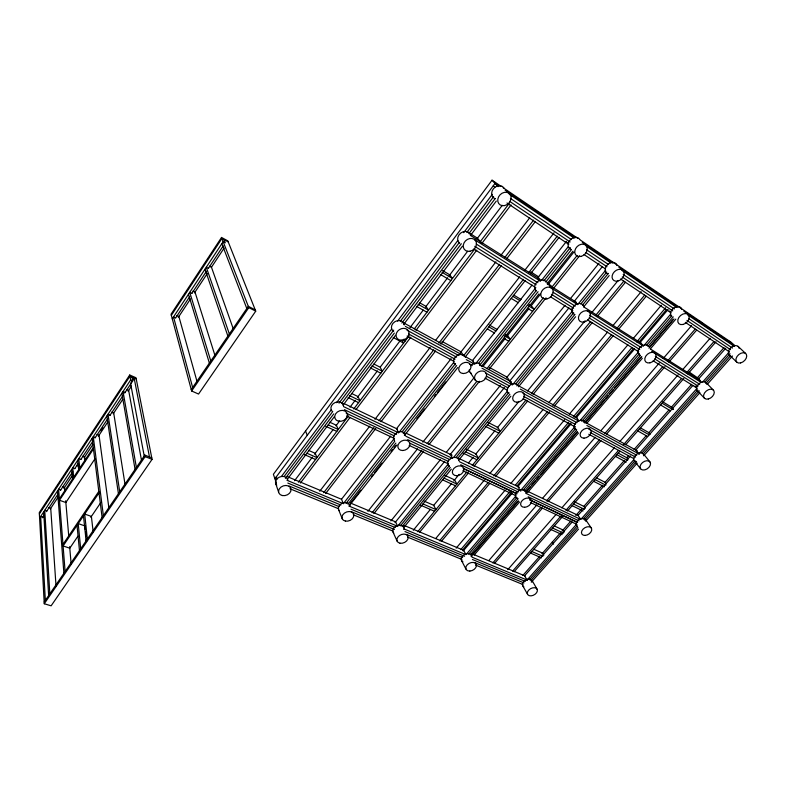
<?xml version="1.0" encoding="UTF-8"?>
<svg xmlns="http://www.w3.org/2000/svg" width="786" height="786" viewBox="0 0 786 786"><rect width="100%" height="100%" fill="white"/><g stroke="black" fill="none" stroke-linecap="round" stroke-linejoin="round"><path stroke-width="1.18" d="M129.71 375.01L39.3 512.551L44.262 603.756L51.129 605.81L152.062 459.368L135.998 377.752L129.71 375.01L130.643 379.933L39.605 518.082M39.379 513.926L129.945 376.229L136.233 378.98M221.524 237.46L171.034 314.213L191.627 390.986L198.553 394.051L255.735 311.148L227.812 240.85L221.524 237.46L248.808 307.64L255.735 311.148M171.338 315.363L221.927 238.502L228.225 241.901M172.272 318.831L223.165 241.666L225.277 242.805L224.039 239.642M42.375 517.778L44.399 514.712M46.423 511.647L57.889 494.276M60.581 490.189L72.725 471.796M74.749 468.731L78.119 463.622M80.82 459.535L92.964 441.143M94.978 438.077L107.8 418.653M109.824 415.588L123.314 395.152M124.66 393.108L132.755 380.846L132.048 377.152M100.893 430.895L102.917 427.83M175.72 317.819L189.78 296.528M191.794 293.492L206.522 271.19M208.536 268.144L223.263 245.841M50.353 508.915L58.469 496.634M63.882 488.45L72.666 475.147M84.161 457.757L92.954 444.454M98.368 436.269L107.829 421.944M113.243 413.76L122.714 399.445M128.118 391.251L131.498 386.142M178.304 317.367L190.448 299.014M194.496 292.893L207.317 273.518M211.365 267.397L224.177 248.022M59.382 498.874L93.288 447.647M93.455 448.983L59.49 500.269L65.857 502.529L95.086 458.621M62.968 544.413L98.82 491.407M99.007 492.901L63.096 545.965L69.787 548.186L77.922 536.219M90.803 517.286L100.972 502.333M44.173 602.086L144.85 455.114L151.767 457.855M44.262 603.756L145.135 456.627L144.85 455.114M191.244 389.561L248.307 306.334L255.214 309.841M191.627 390.986L248.808 307.64M501.114 186.341L492.036 180.191L273.39 474.282L276.426 483.184M274.904 478.713L495.042 183.393L499.11 186.144M281.476 476.424L331.437 409.585M336.575 402.707L391.674 328.99M397.559 321.13L457.796 240.526M463.681 232.666L492.331 194.329M284.178 476.424L332.743 411.54M339.031 403.149L393.707 330.1M400.32 321.278L459.319 242.461M466.855 232.391L493.608 196.657M285.377 478.36L333.765 413.878M341.812 403.149L394.336 333.087M401.843 323.066L461.333 243.719M468.869 233.668L495.239 198.494M287.421 479.205L334.286 416.786M343.148 405.075L395.555 335.268M403.876 324.176L462.423 246.195M470.362 235.633L496.31 201.059M294.563 480.708L312.317 457.177M314.528 454.239L333.018 429.726M335.976 425.806L339.67 420.903M350.025 407.177L355.203 400.31M357.424 397.372L377.388 370.904M380.345 366.974L400.31 340.505M409.919 327.762L423.232 310.106M425.452 307.169L447.637 277.753M449.111 275.798L467.601 251.284M477.21 238.551L502.274 205.313M298.385 482.201L348.591 415.804M353.759 408.966L409.142 335.74M414.31 328.902L474.852 248.848M479.991 242.049L509.073 203.594M300.399 483.017L350.055 417.445M355.989 409.614L410.832 337.194M416.03 330.336L476.807 250.086M481.946 243.287L511.028 204.9M319.755 491.221L369.764 426.1M374.981 419.292L430.217 347.363M435.444 340.564L495.907 261.836M501.104 255.067L529.715 217.801M323.704 492.704L373.841 427.604M379.078 420.795L433.705 349.858M438.942 343.06L499.552 264.351M504.759 257.582L533.576 220.159M325.65 493.52L375.767 428.517M381.004 421.728L435.611 350.91M440.848 344.121L501.448 265.54M506.656 258.781L535.462 221.426M341.625 499.1L390.671 436.181M451.105 358.662L396.557 428.645L398.718 432.821M460.193 352.943L519.703 276.78M524.96 270.06L554.051 232.833M343.423 503.551L394.317 438.45M399.465 431.858L453.63 362.572M346.076 503.394L394.719 441.251M402.118 431.799L455.566 363.535M463.789 355.469L523.447 279.335M528.713 272.604L557.264 236.173M347.982 504.18L395.869 443.098M403.257 433.666L456.646 365.559M350.91 502.716L360.764 490.159M371.385 476.63L372.898 474.695M374.411 472.769L381.996 463.101M391.094 451.508L392.607 449.572M394.12 447.647L395.643 445.711M416.865 418.663L424.44 408.995M434.304 396.439L435.817 394.503M437.33 392.578L445.672 381.947M465.381 356.824L525.264 280.504M530.55 273.764L559.082 237.401M349.131 505.929L397.009 444.935M404.397 435.523L457.766 367.534M532.034 285.043L472.484 360.558L474.449 363.476M566.519 241.302L537.703 277.851L540.011 280.514M475.864 363.486L535.826 287.666M541.525 280.464L568.347 246.539M478.438 363.574L536.248 290.565M543.951 280.828L570.322 247.541M479.519 365.539L538.066 291.694M545.769 281.978L571.363 249.693M481.376 366.502L539 293.925M547.744 282.911L572.915 251.206M367.907 511.303L417.523 448.845M422.868 442.125L474.017 377.752M483.174 366.217L505.319 338.353M506.842 336.437L528.978 308.574M528.113 305.616L534.225 309.33L531.257 305.715L540.434 294.161M548.058 284.561L573.839 252.11M372.102 512.796L421.836 450.378M427.191 443.658L476.925 381.239M486.868 368.752L543.49 297.697M551.9 287.136L577.111 255.509M373.93 513.563L423.654 451.243M429.009 444.532L479.489 381.249M488.666 369.744L546.034 297.845M553.678 288.256L579.636 255.725M390.937 520.912L440.239 459.849M446.399 452.215L500.318 385.435M506.479 377.801L565.026 305.292M570.42 298.611L598.961 263.271M395.014 522.621L444.65 461.392M450.054 454.721L504.416 387.577M509.495 381.308L568.936 307.896M574.301 301.274L602.41 266.562M397.795 526.08L448.325 463.868M453.483 457.56L507.147 391.487M513.287 383.932L572.768 310.686L571.186 308.878M605.682 270.158L577.671 304.644L574.478 301.058M400.349 525.883L449.327 465.636M456.027 457.462L508.896 392.43M515.812 383.941L573.721 312.71M580.815 303.995L606.763 272.074M402.127 526.62L450.329 467.415M457.786 458.307L509.878 394.317M516.785 385.838L574.753 314.626M582.534 305.076L608.344 273.371M403.896 527.367L451.331 469.173M458.788 460.085L510.861 396.193M518.524 386.791L575.617 316.748M583.615 306.943L609.199 275.562M413.308 530.245L430.404 509.387M433.518 505.595L451.39 483.803M453.728 480.953L459.171 474.322M468.495 462.944L473.162 457.255M475.491 454.416L494.925 430.718M497.253 427.879L519.015 401.341M527.563 390.907L585.089 320.767M592.064 312.268L618.14 280.464M417.72 531.739L466.786 472.081M472.239 465.45L525.981 400.103M531.434 393.481L590.62 321.503M596.053 314.901L623.858 281.093M419.439 532.466L468.495 472.887M473.948 466.275L527.671 401.027M533.114 394.405L592.29 322.545M597.724 315.952L625.518 282.194M435.837 538.371L484.461 479.961M489.953 473.359L543.283 409.3M548.766 402.707L607.588 332.046M613.07 325.453L641.16 291.714M439.561 540.817L488.273 482.457M493.775 475.874L547.203 411.864M552.705 405.281L611.636 334.689M617.138 328.106L644.638 295.163M441.241 541.515L489.933 483.243M495.435 476.67L549.63 411.825M554.346 406.185L613.257 335.701M617.973 330.061L646.239 296.234M456.194 548.127L505.251 490.042M510.792 483.478L564.603 419.773M569.349 414.143L627.896 344.818M633.408 338.294L661.331 305.233M460.793 549.63L509.937 491.604M515.488 485.05L568.602 422.347M573.358 416.737L632.013 347.481M636.748 341.89L665.644 307.778M462.423 550.308L511.558 492.37M517.1 485.827L570.194 423.222M574.949 417.612L633.585 348.453M639.097 341.959L666.42 309.743M463.16 551.006L511.971 493.47M571.147 423.733L517.827 486.563L520.42 490.71M634.528 349.033L576.433 417.504L578.663 420.431M668.061 309.517L640.099 342.47L643.488 346.105M466.206 554.415L516.107 495.77M521.216 489.776L574.871 426.729M580.186 420.481L638.664 351.764L637.328 350.301M644.274 345.182L670.861 313.938M468.633 554.159L516.933 497.459M522.945 490.415L575.676 428.517M581.787 421.355L639.47 353.641M646.583 345.29L671.706 315.815M470.264 554.837L517.758 499.149M524.439 491.319L576.482 430.306M583.438 422.151L640.246 355.537M648.145 346.282L673.248 316.846M472.474 554.494L517.738 501.468M527.268 490.307L530.442 486.583M532.034 484.726L535.207 481.003M536.799 479.146L539.186 476.355M540.768 474.489L577.307 431.701M585.246 422.396L604.306 400.074M605.898 398.217L608.276 395.417M609.867 393.56L613.041 389.836M614.632 387.979L640.836 357.286M649.58 347.039L672.688 319.971M471.089 556.439L518.573 500.829M526.05 492.085L577.278 432.084M584.961 423.084L641.779 356.539M648.951 348.139L673.946 318.88M474.086 555.152L519.546 501.959M527.524 492.635L578.555 432.919M586.533 423.585L642.358 358.269M650.327 348.945L675.813 319.126M488.882 560.506L536.877 504.887M542.468 498.403L595.267 437.232M600.858 430.738L659.248 363.073M663.237 358.455L691.552 325.65M492.802 562.933L540.876 507.392M546.486 500.908L599.364 439.816M604.974 433.341L662.657 366.689M667.442 361.157L695.158 329.147M494.365 563.582L542.419 508.129M548.029 501.655L600.887 440.651M606.487 434.177L664.956 366.698M668.935 362.1L696.642 330.13M507.785 569.654L556.213 514.28M561.862 507.815L614.318 447.824M619.967 441.368L678.072 374.912M682.906 369.391L710.122 338.265M512.59 571.147L561.086 515.852M565.94 510.32L618.474 450.417M623.327 444.886L681.521 378.538M686.365 373.016L713.767 341.772M514.113 571.776L562.589 516.569M567.443 511.047L619.957 451.223M625.617 444.788L683.791 378.528M687.819 373.93L716.017 341.822M522.798 575.49L539.55 556.517M541.947 553.806L560.418 532.888M562.039 531.051L570.941 520.971M575.804 515.469L581.473 509.053M585.226 508.385L583.841 506.371L602.518 485.217M604.945 482.466L624.379 460.458M618.199 453.109L626.786 457.727L628.427 455.87M634.096 449.454L646.239 435.699M648.666 432.948L668.915 410.037M671.342 407.286L691.582 384.364M697.251 377.938L723.965 347.687M572.218 521.943L524.616 575.784L527.072 580.058L576.57 524.233M630.549 455.959L578.044 515.341L580.815 519.448L633.644 459.869M692.859 385.464L635.795 450.014L638.92 453.915L697.162 388.225M725.704 348.306L698.361 379.235L701.191 382.163M702.704 381.976L729.418 351.853M529.381 579.763L577.248 525.844M583.114 519.232L635.098 460.655M641.995 452.893L697.781 390.033M704.944 381.967L730.017 353.71M530.648 580.658L577.907 527.465M584.42 520.126L636.572 461.441M643.086 454.102L699.304 390.829M705.818 383.489L730.626 355.577M531.336 582.19L578.565 529.076M585.894 520.833L637.2 463.151M643.714 455.821L699.913 392.636M707.243 384.393L732.483 356.009M42.768 517.178L40.666 516.461L45.342 600.366M46.836 511.008L44.743 510.281L49.823 593.823M48.663 507.599L50.736 508.326L56.032 586.179M60.718 489.983L58.616 489.226L65.11 571.52M62.467 486.672L64.56 487.428L64.874 491.073M74.847 468.584L72.744 467.788L73.678 477.279M76.527 465.371L78.62 466.157L78.973 469.527M80.879 459.437L78.777 458.631L79.779 468.053M82.53 456.263L84.623 457.069L85.035 460.714M145.135 456.627L152.062 459.368M95.371 437.488L93.259 436.652L103.379 515.655M96.953 434.422L99.036 435.257L108.969 508.503M289.995 488.764L338.638 508.768M353.346 514.81L392.941 531.09M407.639 537.143L461.942 559.465M475.52 565.046L523.024 584.578M110.119 415.146L108.006 414.271L119.718 491.8M111.622 412.188L113.715 413.043L125.102 484.805M289.11 486.003L339.11 506.636M351.322 511.676L394.454 529.469M406.372 534.392L462.649 557.608M474.597 562.54L524.016 582.927M286.949 480.275L342.224 503.237M349.013 506.076L397.637 526.276L395.613 521.884L350.556 503.069M404.102 528.968L465.951 554.661L463.691 550.328L404.289 525.52M472.003 557.176L527.445 580.215M287.823 483.056L340.849 505.005M351.028 509.24L395.132 527.494M404.977 531.572L464.595 556.262M472.396 559.485L525.353 581.414M287.617 476.758L341.537 499.287L343.354 503.708M471.973 553.786L524.989 575.932M125.141 392.381L123.029 391.487L136.391 467.464M126.566 389.542L128.658 390.436L141.529 460.488M130.643 379.933L132.755 380.846M306.943 453.237L316.964 457.619L315.235 453.306L308.584 450.378M422.907 503.905L435.935 509.593L433.734 505.329L424.008 501.055M531.906 551.517L542.9 556.321M304.428 454.622L315.569 459.476M420.441 505.133L434.55 511.273M530.54 553.069L541.544 557.854M533.792 549.257L542.566 553.108L543.833 555.201M325.689 426.277L336.811 431.376M442.528 479.833L455.507 485.787M551.133 529.617L562.088 534.637M328.234 424.882L338.245 429.48L336.379 425.265L329.737 422.2M443.943 478.094L456.921 484.068L454.603 479.892L444.896 475.402M552.519 528.035L563.464 533.075M554.258 525.932L562.992 529.97L564.328 532.024M346.881 416.099L394.032 438.293M409.192 445.426L447.922 463.661M462.866 470.716L515.537 495.504M530.422 502.509L576.953 524.409M346.154 413.122L394.395 435.916M409.496 443.039L448.266 461.353M463.701 468.643L516.795 493.726M530.069 499.994L577.641 522.464M463.209 468.436L516.962 493.824M529.626 499.808L577.248 522.297M344.327 409.624L396.566 434.383M407.629 439.62L449.71 459.574M460.714 464.781L518.22 492.046M528.172 496.762L579.046 520.872M343.855 403.493L397.343 429.038M405.831 433.086L452.107 455.192M459.329 458.641L519.438 487.34M526.541 490.769L578.408 515.537M343.61 406.627L398.414 432.693M405.822 436.22L452.264 458.307M459.535 461.765L520.931 490.965M525.844 493.323L580.078 519.114M175.642 317.947L173.519 316.925L192.649 387.508M348.1 397.588L358.554 402.629M462.905 452.982L476.925 459.751M572.139 505.693L583.035 510.949M176.781 315.491L178.884 316.503L196.932 381.181M349.574 395.633L360.017 400.693L358.013 396.586L351.774 393.55M465.43 451.734L478.369 457.992L475.913 453.895L466.245 449.199M573.554 504.081L584.44 509.357M574.065 501.615L583.841 506.371M191.872 293.375L189.75 292.323L210.805 361.02M192.924 291.056L195.016 292.107L215.158 356.097M370.373 367.907L380.807 373.203M485.915 426.592L498.805 433.145M593.568 481.278L604.405 486.789M371.886 365.903L382.31 371.218L380.159 367.229L373.93 364.036M487.399 424.784L500.279 431.347L497.685 427.348L488.057 422.416M595.012 479.637L605.849 485.159M596.456 477.868L605.092 482.29L606.261 483.881M208.408 268.331L206.296 267.24L229.355 333.971M209.371 266.149L211.463 267.24L233.422 329.285M393.187 337.508L403.591 343.079L402.442 341.134M615.438 456.371L626.216 462.129M403.051 339.925L405.134 341.045L403.975 339.11M616.922 454.691L627.68 460.468M407.089 336.044L454.131 361.472M484.982 378.145L507.52 390.328M523.132 398.787L575.391 427.034M588.763 434.255L633.771 458.582M408.641 333.981L455.065 359.173M486.239 376.081L507.982 387.862M523.594 396.35L575.44 424.469M590.266 432.506L635.638 457.108M407.02 330.208L456.607 357.188M469.507 364.203L472.19 365.667M485.62 372.977L509.495 385.975M522.995 393.314L576.953 422.681M588.773 429.117L636.748 455.222M405.38 326.377L458.788 355.547M466.265 359.624L474.813 364.291M482.005 368.221L512.108 384.668M520.273 389.119L578.86 421.119M586.867 425.481L639.313 454.131M404.102 323.105L473.251 360.98M481.504 365.5L511.499 381.937M518.554 385.798L576.963 417.788M584.941 422.161L637.25 450.81M442.027 341.399L461.048 351.853L463.602 355.704M489.314 367.386L507.029 377.123L512.511 384.875M416.551 306.383L426.926 312.219M637.77 430.934L647.654 436.495M419.842 302.885L426.032 306.393L428.498 310.136L418.132 304.28M640.394 427.83L648.922 432.664L650.199 434.186M639.273 429.225L649.148 434.796M487.291 328.892L494.463 333.009M503.669 338.304L508.788 341.252M488.872 326.888L496.035 331.014M504.219 335.74L510.36 339.277L507.56 335.534L505.516 334.355M489.206 324.923L497.361 329.639M440.494 274.481L450.83 280.612M660.574 404.967L670.379 410.783M442.105 272.329L452.441 278.48L449.808 274.864L442.606 270.571M662.107 403.218L672.895 409.634M662.716 401.823L671.519 407.079L673.523 409.31M511.224 298.405L518.347 302.718M527.514 308.269L532.613 311.354M514.005 295.212L521.108 299.535M529.224 304.477L531.257 305.715M512.836 296.342L519.959 300.674M473.909 249.074L534.559 286.88M550.799 296.99L572.434 310.48M587.574 319.922L638.173 351.46M653.156 360.803L696.534 387.832M476.218 244.014L537.86 282.705M553.049 292.235L575.234 306.157M589.795 315.304L641.386 347.677M655.327 356.431L699.678 384.275M474.744 246.342L536.14 284.748M551.408 294.298L573.603 308.181M589.205 317.937L639.775 349.574M654.758 358.937L698.106 386.054M587.309 310.716L642.997 345.791M651.771 351.322L701.259 382.497M474.813 239.858L540.542 281.26M549.552 286.939L577.337 304.437M470.293 233.668L477.466 238.197L480.295 241.646M530.786 271.897L538.872 277.006M546.968 282.115L552.077 286.919M688.978 371.906L699.108 378.872M471.05 235.79L539.903 279.246M547.007 283.726L576.197 302.148M584.077 307.12L641.661 343.453M650.415 348.984L700.238 380.434M506.99 203.004L568.622 244.25M584.096 254.605L605.249 268.763M620.557 279.02L670.517 312.464M685.294 322.348L728.799 351.46M509.711 201.393L570.115 241.96M585.796 252.483L606.939 266.69M622.237 276.977L672.728 310.892M686.935 320.433L730.42 349.632M510.438 198.426L571.451 239.573M586.553 249.732L608.374 264.43M623.21 274.452L674.388 308.947M689.047 318.821L732.444 348.07M505.162 190.241L575.283 237.726M582.318 242.491L612.864 263.172M618.857 267.23L677.876 307.198M683.82 311.227L734.753 345.712L731.039 342.215L580.048 239.858M509.24 194.181L574.163 238.089M586.336 246.323L610.683 262.789M621.844 270.335L676.628 307.385M687.779 314.931L734.448 346.488M503.138 187.716L578.024 238.482M738.005 346.312L745.639 353.454M729.634 341.271L733.348 344.759M699.461 320.816L703.106 324.284M729.496 355.154L737.022 362.366M669.387 311.04L670.822 312.445M705.916 382.438L713.118 389.846M567.168 242.373L568.809 244.073M695.06 386.024L696.465 387.498M697.634 391.045L704.728 398.512M494.03 181.546L497.047 184.749M492.036 180.191L498.088 186.636M493.323 185.702L494.836 187.333M643.646 454.121L650.022 462.011A5.816 3.94 -35.6 0 1 644.884 469.851A5.816 3.94 -35.6 0 1 640.954 464.29A5.816 3.94 -35.6 0 1 650.022 462.011M634.292 460.832L640.57 468.78M626.786 457.727L628.004 459.289M585.521 519.526L591.17 527.828M470.146 372.358L475.412 380.326M552.322 542.055L553.619 544.128M532.25 580.815L537.26 589.471A5.433 3.586 -28.8 0 1 531.012 595.857A5.433 3.586 -28.8 0 1 528.801 590.011A5.433 3.586 -28.8 0 1 537.26 589.471M450.358 454.337L452.127 457.462M522.543 585.413L527.465 594.118M461.441 560.339L465.99 569.172M393.108 532.289L397.166 541.24M338.727 509.967L342.352 518.996M305.548 431.033L307.257 435.297M221.829 243.68L246.814 308.515M276.269 476.866L277.036 479.106M204.989 269.215L227.891 336.103M275.513 482.997L278.598 492.095M188.473 294.259L209.371 363.112M149.468 456.941L134.141 378.066L130.584 383.46L144.359 456.725M121.85 393.275L135.074 469.389M106.847 416.04L118.431 493.687M92.119 438.382L102.111 517.502M93.161 531.876L91.392 516.422L84.692 514.054L87.354 539.039M85.301 529.518L84.927 525.932L78.217 523.614L80.693 548.775M85.556 531.916L86.057 536.7M86.313 539.098L86.568 541.495M77.657 460.341L78.649 469.773M83.483 515.832L86.116 540.847M71.634 469.478L72.548 478.979M77.028 525.372L79.465 550.564M65.71 500.79L68.746 536.032M69.649 546.634L71.143 563.984M57.525 490.886L63.902 573.279M43.672 511.912L48.644 595.552M571.039 249.368A6.897 5.384 -44.5 0 1 570.037 240.143A6.897 5.384 -44.5 0 1 579.754 239.347M671.814 316.699A6.426 4.598 -42.5 0 1 673.789 307.994A6.426 4.598 -42.5 0 1 681.737 309.389M730.499 355.675A6.16 4.176 -41.6 0 1 731.039 347.53A6.16 4.176 -41.6 0 1 739.066 348.227M607.902 273.941A6.72 5.089 -43.7 0 1 607.755 264.479A6.72 5.089 -43.7 0 1 617.03 265.54M495.042 198.701A7.241 6.013 -46.6 0 1 493.5 188.65A7.241 6.013 -46.6 0 1 503.954 187.942M471.138 373.232A6.406 5.011 -33.9 0 1 469.252 369.892M470.883 365.726A6.406 5.011 -33.9 0 1 476.65 363.014A6.406 5.011 -33.9 0 1 481.022 365.804M574.812 314.587A6.553 4.991 -40.7 0 1 574.468 305.518A6.553 4.991 -40.7 0 1 583.713 306.412M339.454 510.929A6.082 4.559 -22.6 0 1 342.116 503.305A6.082 4.559 -22.6 0 1 350.055 505.929M455.507 364.812A6.475 5.119 -33.6 0 1 456.401 356.029A6.475 5.119 -33.6 0 1 465.469 357.296M536.386 290.849A6.71 5.266 -41 0 1 537.074 282.036A6.71 5.266 -41 0 1 546.103 281.781M640.423 355.351A6.268 4.51 -40.1 0 1 639.883 347.52A6.268 4.51 -40.1 0 1 648.597 346.557M523.84 586.778A5.384 3.586 -28.9 0 1 525.48 580.068A5.384 3.586 -28.9 0 1 532.417 581.768M635.039 461.539A5.757 3.93 -35.7 0 1 636.67 454.269A5.757 3.93 -35.7 0 1 644.068 455.065M394.533 440.543A6.249 4.844 -27.3 0 1 397.52 432.388A6.249 4.844 -27.3 0 1 405.438 435.415M393.639 331.476A6.72 5.571 -31.8 0 1 394.945 321.651A6.72 5.571 -31.8 0 1 404.23 325.031M698.636 391.536A6.013 4.097 -39.7 0 1 699 383.706A6.013 4.097 -39.7 0 1 707.017 384.266M393.766 533.193A5.866 4.264 -25 0 1 397.274 525.628A5.866 4.264 -25 0 1 403.916 529.538M332.114 411.245A6.494 5.237 -24.2 0 1 334.934 402.629A6.494 5.237 -24.2 0 1 343.462 405.92M518.121 498.737A5.777 4.107 -31 0 1 515.734 494.021A5.777 4.107 -31 0 1 521.727 489.668A5.777 4.107 -31 0 1 526.188 492.891M449.445 466.619A6.033 4.51 -29.2 0 1 450.899 458.474A6.033 4.51 -29.2 0 1 459.004 460.91M459.731 243.228A7.045 5.885 -41.7 0 1 460.724 233.059A7.045 5.885 -41.7 0 1 470.47 234.906M508.876 393.56A6.259 4.755 -34.5 0 1 510.006 385.238A6.259 4.755 -34.5 0 1 518.563 386.358M276.77 485.217A6.337 4.903 -19.3 0 1 279.256 477.19A6.337 4.903 -19.3 0 1 287.794 480.04M577.278 526.6A5.551 3.753 -32.1 0 1 579.203 519.428A5.551 3.753 -32.1 0 1 586.11 521.413M576.747 430.011A5.993 4.303 -35.3 0 1 576.443 422.269A5.993 4.303 -35.3 0 1 584.981 422.711M462.905 561.803A5.61 3.901 -27.3 0 1 464.32 554.68A5.61 3.901 -27.3 0 1 471.806 556.557M580.775 256.452A6.976 5.414 -44.2 0 0 586.553 246.195A6.976 5.414 -44.2 0 0 575.706 248.464A6.976 5.414 -44.2 0 0 580.775 256.452M682.906 324.49A6.494 4.608 -42.3 0 0 688.683 315.294A6.494 4.608 -42.3 0 0 678.829 317.524A6.494 4.608 -42.3 0 0 682.906 324.49M740.589 362.926A6.219 4.185 -41.4 0 0 746.336 354.299A6.219 4.185 -41.4 0 0 737.032 356.49A6.219 4.185 -41.4 0 0 740.589 362.926M617.747 281.083A6.799 5.119 -43.4 0 0 623.534 271.219A6.799 5.119 -43.4 0 0 613.051 273.479A6.799 5.119 -43.4 0 0 617.747 281.083M504.474 205.608A7.329 6.052 -46.2 0 0 510.202 194.535A7.329 6.052 -46.2 0 0 498.599 196.834A7.329 6.052 -46.2 0 0 504.474 205.608M479.126 381.947A6.484 5.03 -33.8 0 0 486.406 373.714A6.484 5.03 -33.8 0 0 476.188 373.635A6.484 5.03 -33.8 0 0 479.126 381.947M584.175 322.024A6.622 5.011 -40.4 0 0 589.726 312.494A6.622 5.011 -40.4 0 0 579.341 314.793A6.622 5.011 -40.4 0 0 584.175 322.024M345.437 521.098A6.141 4.569 -22.7 0 0 353.808 514.909A6.141 4.569 -22.7 0 0 344.445 513.101A6.141 4.569 -22.7 0 0 345.437 521.098M463.426 373.537A6.543 5.148 -33.4 0 0 470.735 365.185A6.543 5.148 -33.4 0 0 460.36 365.077A6.543 5.148 -33.4 0 0 463.426 373.537M546.889 298.896A6.789 5.296 -40.7 0 0 552.411 288.993A6.789 5.296 -40.7 0 0 541.682 291.311A6.789 5.296 -40.7 0 0 546.889 298.896M649.963 362.827A6.337 4.519 -40 0 0 655.524 353.926A6.337 4.519 -40 0 0 645.758 356.186A6.337 4.519 -40 0 0 649.963 362.827M402.687 450.525A6.317 4.854 -27.3 0 0 409.585 442.656A6.317 4.854 -27.3 0 0 399.327 442.803A6.317 4.854 -27.3 0 0 402.687 450.525M401.263 340.23A6.799 5.6 -31.7 0 0 408.671 331.427A6.799 5.6 -31.7 0 0 397.647 331.181A6.799 5.6 -31.7 0 0 401.263 340.23M708.294 399.003A6.072 4.107 -39.5 0 0 713.835 390.652A6.072 4.107 -39.5 0 0 704.6 392.872A6.072 4.107 -39.5 0 0 708.294 399.003M400.015 543.214A5.924 4.274 -25 0 0 408.17 537.27A5.924 4.274 -25 0 0 399.357 535.62A5.924 4.274 -25 0 0 400.015 543.214M338.452 421.188A6.573 5.256 -24.3 0 0 347.402 414.419A6.573 5.256 -24.3 0 0 337.351 412.002A6.573 5.256 -24.3 0 0 338.452 421.188M524.616 507.284A5.836 4.107 -30.9 0 0 531.307 500.191A5.836 4.107 -30.9 0 0 522.228 500.495A5.836 4.107 -30.9 0 0 524.616 507.284M456.804 475.717A6.101 4.519 -29.2 0 0 463.612 468.191A6.101 4.519 -29.2 0 0 453.886 468.417A6.101 4.519 -29.2 0 0 456.804 475.717M470.028 251.225A7.123 5.915 -41.3 0 0 475.501 240.555A7.123 5.915 -41.3 0 0 464.025 242.903A7.123 5.915 -41.3 0 0 470.028 251.225M517.011 402.245A6.327 4.765 -34.4 0 0 524.213 394.277A6.327 4.765 -34.4 0 0 514.388 394.267A6.327 4.765 -34.4 0 0 517.011 402.245M282.4 495.553A6.406 4.922 -19.4 0 0 291.007 489.089A6.406 4.922 -19.4 0 0 280.995 487.084A6.406 4.922 -19.4 0 0 282.4 495.553M585.069 535.423A5.61 3.763 -32 0 0 591.632 528.703A5.61 3.763 -32 0 0 583.114 529.076A5.61 3.763 -32 0 0 585.069 535.423M583.998 438.136A6.052 4.313 -35.2 0 0 591.043 430.64A6.052 4.313 -35.2 0 0 581.886 430.748A6.052 4.313 -35.2 0 0 583.998 438.136M469.851 571.058A5.659 3.91 -27.3 0 0 476.218 564.328A5.659 3.91 -27.3 0 0 467.218 564.82A5.659 3.91 -27.3 0 0 469.851 571.058"/></g></svg>
